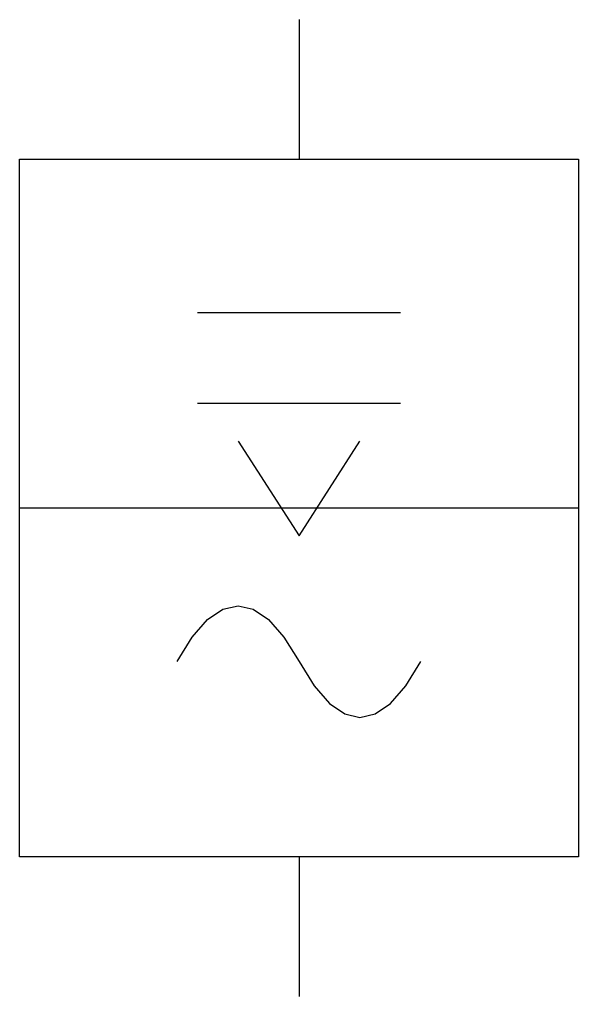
# Model space of a CAD drawing. Header units: millimetres. Extents: x -5 to 5, y -17.5 to 0.
import ezdxf
from ezdxf.enums import TextEntityAlignment as Align

# ---------------------------------------------------------------- set-up
doc = ezdxf.new("R2010")
doc.units = ezdxf.units.MM
doc.layers.get('0').update_dxf_attribs({"linetype": 'CONTINUOUS'})
doc.styles.add('ARIAL', font='arial.ttf')

# ---------------------------------------------------------------- blocks, each defined once
blk = doc.blocks.new('291_E_LV_SLD_IEC60617_inverter')
at = {"true_color": 0x0000ff}
for p, q in [((0, 0), (0, -2.5)), ((-1.818, -5.25), (1.818, -5.25)), ((-1.818, -6.875), (1.818, -6.875)), ((-5, -8.75), (5, -8.75)), ((0, -15), (0, -17.5))]:
    blk.add_line(p, q, dxfattribs=at)
blk.add_lwpolyline([(-5, -2.5), (5, -2.5), (5, -15), (-5, -15)], close=True, dxfattribs=at)
for points in [[(-1.091, -7.55), (0, -9.25), (1.091, -7.55)], [(-2.182, -11.5), (-1.90925, -11.0625), (-1.6365, -10.75), (-1.36375, -10.5625), (-1.091, -10.5), (-0.81825, -10.5625), (-0.5455, -10.75), (-0.27275, -11.0625), (0, -11.5), (0.27275, -11.9375), (0.5455, -12.25), (0.81825, -12.4375), (1.091, -12.5), (1.36375, -12.4375), (1.6365, -12.25), (1.90925, -11.9375), (2.182, -11.5)]]:
    blk.add_lwpolyline(points, dxfattribs=at)
at = {"true_color": 0x0000ff, "style": 'ARIAL'}
blk.add_attdef('TAG', text='', height=2.5, dxfattribs=at).set_placement((-7, -2.2), align=Align.RIGHT)
at = {"color": 7, "style": 'ARIAL'}
for tag, p in [('DC_INPUT', (-7, -9)), ('AC_OUTPUT', (-7, -12)), ('POWER', (-7, -15)), ('MANUFACTURER', (-7, -18))]:
    blk.add_attdef(tag, text='', height=1.7, dxfattribs=at).set_placement(p, align=Align.RIGHT)

msp = doc.modelspace()

# ---------------------------------------------------------------- block references
msp.add_blockref('291_E_LV_SLD_IEC60617_inverter', (0, 0))

doc.saveas('drawing.dxf')
